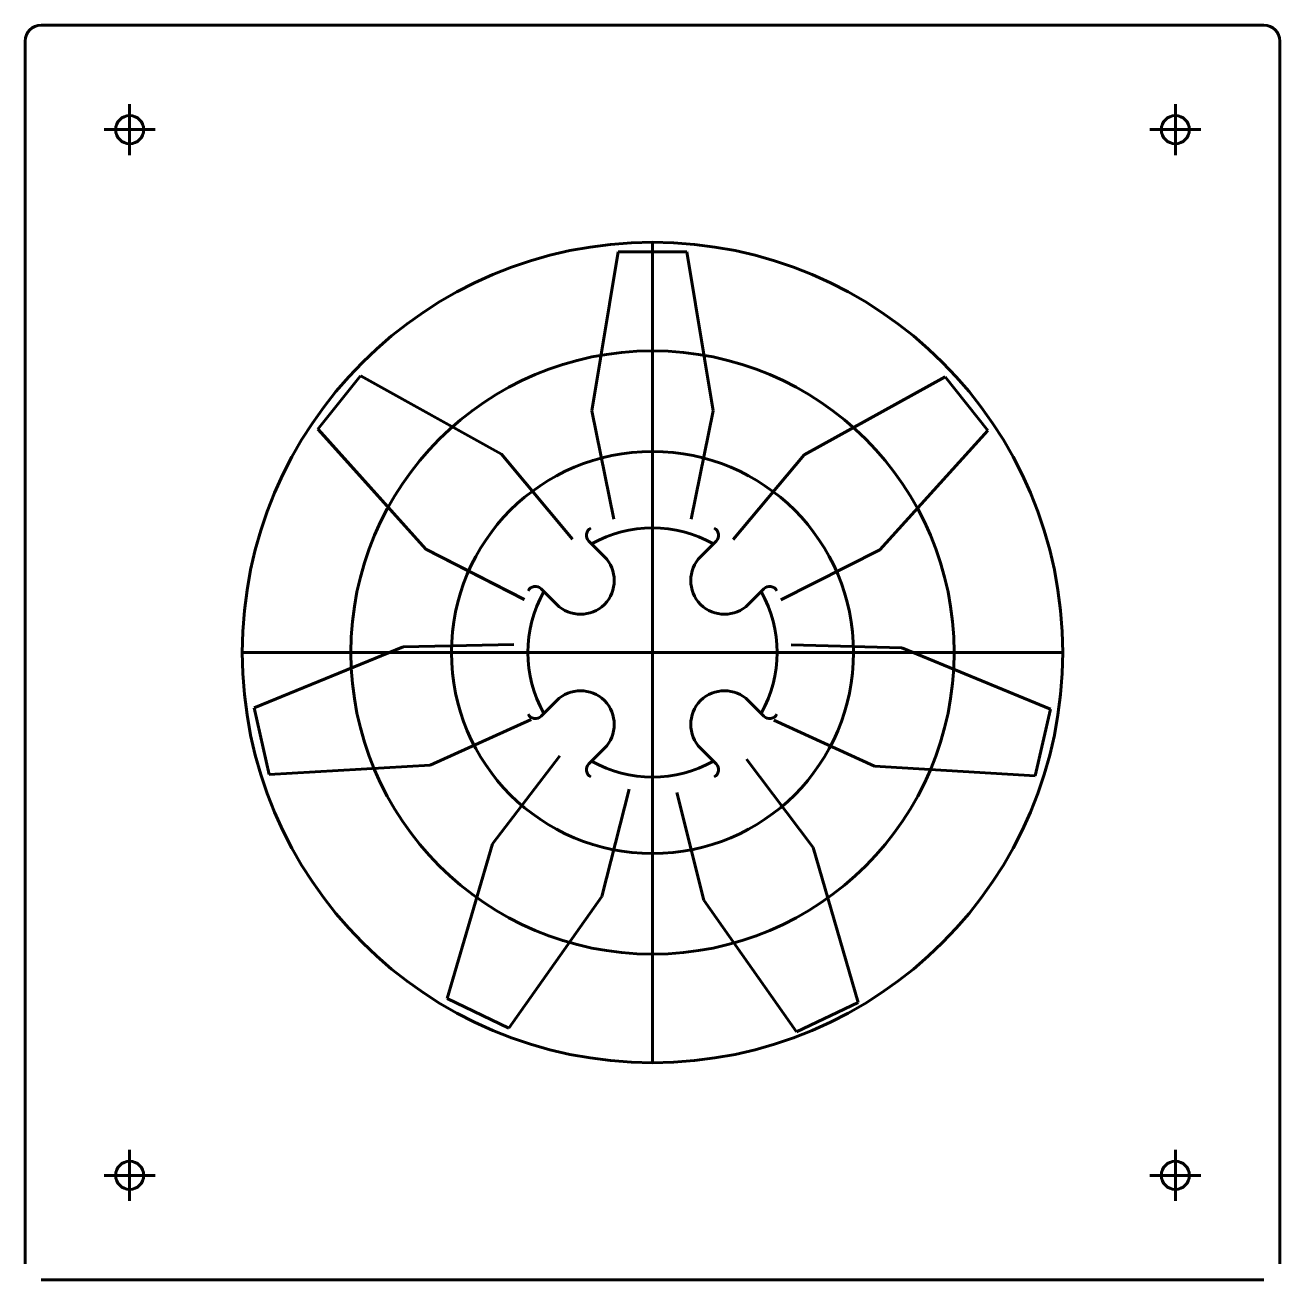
# Model space of a CAD drawing. Header units: millimetres. Extents: x -963 to 6553, y -1367 to 496.
# Drawn here: x 5425 to 5737, y 67.1 to 379.1 of the extents above; entities that cross this region are included whole.
import ezdxf

# ---------------------------------------------------------------- set-up
doc = ezdxf.new("R2010")
doc.units = ezdxf.units.MM
doc.header["$LTSCALE"] = 0.5
doc.linetypes.add('DASHDOT', pattern=[25.4, 12.7, -6.35, 0, -6.35])
doc.layers.get('0').update_dxf_attribs({"lineweight": 60})

msp = doc.modelspace()

# ---------------------------------------------------------------- linework, layer by layer
for p, q in [((5733.018, 379.088), (5429.018, 379.088)), ((5425.018, 375.088), (5425.018, 71.088)), ((5737.018, 71.088), (5737.018, 375.088)), ((5581.018, 223.088), (5581.018, 325.088)), ((5569.054, 246.897), (5565.163, 250.789)), ((5592.982, 246.897), (5596.873, 250.789)), ((5557.209, 235.052), (5553.317, 238.943)), ((5604.827, 235.052), (5608.719, 238.943)), ((5581.018, 223.088), (5479.018, 223.088)), ((5581.018, 223.088), (5683.018, 223.088)), ((5581.018, 223.088), (5581.018, 121.088)), ((5557.209, 211.124), (5553.317, 207.233)), ((5604.827, 211.124), (5608.719, 207.233)), ((5569.054, 199.279), (5565.163, 195.387)), ((5592.982, 199.279), (5596.873, 195.387)), ((5429.018, 67.088), (5733.018, 67.088))]:
    msp.add_line(p, q)
at = {"linetype": 'DASHDOT'}
for p, q in [((5451.018, 353.088), (5451.018, 361.728)), ((5711.018, 353.088), (5711.018, 361.728)), ((5451.018, 353.088), (5442.378, 353.088)), ((5451.018, 353.088), (5459.658, 353.088)), ((5451.018, 353.088), (5451.018, 344.448)), ((5711.018, 353.088), (5702.378, 353.088)), ((5711.018, 353.088), (5719.658, 353.088)), ((5711.018, 353.088), (5711.018, 344.448)), ((5451.018, 93.088), (5451.018, 101.728)), ((5711.018, 93.088), (5711.018, 101.728)), ((5451.018, 93.088), (5442.378, 93.088)), ((5451.018, 93.088), (5459.658, 93.088)), ((5451.018, 93.088), (5451.018, 84.448)), ((5711.018, 93.088), (5702.378, 93.088)), ((5711.018, 93.088), (5719.658, 93.088)), ((5711.018, 93.088), (5711.018, 84.448))]:
    msp.add_line(p, q, dxfattribs=at)
at = {"color": 0, "linetype": 'Continuous'}
for p, q in [((5572.515, 322.726), (5565.933, 283.212)), ((5572.515, 322.726), (5565.933, 283.212)), ((5572.515, 322.726), (5565.933, 283.212)), ((5572.515, 322.726), (5589.522, 322.726)), ((5589.522, 322.726), (5596.103, 283.212)), ((5589.522, 322.726), (5596.103, 283.212)), ((5589.522, 322.726), (5596.103, 283.212)), ((5497.844, 278.604), (5508.454, 291.896)), ((5508.454, 291.896), (5543.441, 272.387)), ((5508.454, 291.896), (5543.441, 272.387)), ((5508.472, 291.882), (5543.459, 272.373)), ((5508.472, 291.882), (5543.459, 272.373)), ((5653.822, 291.642), (5618.767, 272.255)), ((5653.822, 291.642), (5618.767, 272.255)), ((5653.822, 291.642), (5618.767, 272.255)), ((5653.822, 291.642), (5664.385, 278.314)), ((5571.439, 256.231), (5565.933, 283.212)), ((5571.439, 256.231), (5565.933, 283.212)), ((5571.439, 256.231), (5565.933, 283.212)), ((5590.597, 256.231), (5596.103, 283.212)), ((5590.597, 256.231), (5596.103, 283.212)), ((5590.597, 256.231), (5596.103, 283.212)), ((5497.844, 278.604), (5524.619, 248.809)), ((5497.861, 278.59), (5524.637, 248.795)), ((5497.861, 278.59), (5524.637, 248.795)), ((5664.385, 278.314), (5637.506, 248.612)), ((5664.385, 278.314), (5637.506, 248.612)), ((5664.385, 278.314), (5637.506, 248.612)), ((5561.092, 251.252), (5543.441, 272.387)), ((5561.11, 251.238), (5543.459, 272.373)), ((5561.11, 251.238), (5543.459, 272.373)), ((5601.042, 251.182), (5618.767, 272.255)), ((5601.042, 251.182), (5618.767, 272.255)), ((5601.042, 251.182), (5618.767, 272.255)), ((5549.139, 236.279), (5524.619, 248.809)), ((5549.139, 236.279), (5524.619, 248.809)), ((5549.157, 236.265), (5524.637, 248.795)), ((5612.942, 236.168), (5637.506, 248.612)), ((5612.942, 236.168), (5637.506, 248.612)), ((5612.942, 236.168), (5637.506, 248.612)), ((5546.576, 225.086), (5519.047, 224.478)), ((5615.467, 224.966), (5642.994, 224.261)), ((5481.972, 209.306), (5519.047, 224.478)), ((5481.972, 209.306), (5519.047, 224.478)), ((5481.972, 209.306), (5519.047, 224.478)), ((5680.015, 208.96), (5642.994, 224.261)), ((5680.015, 208.96), (5642.994, 224.261)), ((5680.015, 208.96), (5642.994, 224.261)), ((5485.74, 192.721), (5481.972, 209.306)), ((5550.821, 206.404), (5525.731, 195.058)), ((5611.157, 206.299), (5636.207, 194.865)), ((5680.015, 208.96), (5676.189, 192.389)), ((5557.969, 197.418), (5541.269, 175.523)), ((5557.969, 197.418), (5541.269, 175.523)), ((5557.969, 197.418), (5541.269, 175.523)), ((5485.74, 192.721), (5525.731, 195.058)), ((5485.74, 192.721), (5525.731, 195.058)), ((5485.74, 192.721), (5525.731, 195.058)), ((5604.364, 196.531), (5620.987, 174.579)), ((5604.364, 196.531), (5620.987, 174.579)), ((5604.364, 196.531), (5620.987, 174.579)), ((5676.189, 192.389), (5636.207, 194.865)), ((5676.189, 192.389), (5636.207, 194.865)), ((5676.189, 192.389), (5636.207, 194.865)), ((5575.217, 189.079), (5568.431, 162.392)), ((5575.217, 189.079), (5568.431, 162.392)), ((5575.217, 189.079), (5568.431, 162.392)), ((5587.086, 188.253), (5593.779, 161.543)), ((5587.086, 188.253), (5593.779, 161.543)), ((5587.086, 188.253), (5593.779, 161.543)), ((5529.997, 137.083), (5541.269, 175.523)), ((5529.997, 137.083), (5541.269, 175.523)), ((5529.997, 137.083), (5541.269, 175.523)), ((5632.125, 136.1), (5620.987, 174.579)), ((5632.125, 136.1), (5620.987, 174.579)), ((5632.125, 136.1), (5620.987, 174.579)), ((5545.308, 129.681), (5568.431, 162.392)), ((5545.308, 129.681), (5568.431, 162.392)), ((5545.308, 129.681), (5568.431, 162.392)), ((5616.788, 128.751), (5593.779, 161.543)), ((5616.788, 128.751), (5593.779, 161.543)), ((5616.788, 128.751), (5593.779, 161.543)), ((5545.308, 129.681), (5529.997, 137.083)), ((5632.125, 136.1), (5616.788, 128.751))]:
    msp.add_line(p, q, dxfattribs=at)
for centre, radius in [((5451.018, 353.088), 3.5), ((5711.018, 353.088), 3.5), ((5581.018, 223.088), 75), ((5581.018, 223.088), 50), ((5451.018, 93.088), 3.5), ((5711.018, 93.088), 3.5)]:
    msp.add_circle(centre, radius)
msp.add_circle((5581.018, 223.088), 102, dxfattribs=at)
for centre, radius, start, end in [((5429.018, 375.088), 4, 90, 180), ((5733.018, 375.088), 4, 0, 90), ((5566.577, 252.203), 2, 116.38125, 225), ((5581.018, 223.088), 30.974, 60.68979, 119.31021), ((5595.459, 252.203), 2, 315, 63.61875), ((5563.132, 240.975), 8.376, 225, 45), ((5598.905, 240.975), 8.376, 135, 315), ((5581.018, 223.088), 30.974, 150.68979, 209.31021), ((5551.903, 237.529), 2, 45, 153.61875), ((5581.018, 223.088), 30.974, 330.68979, 29.31021), ((5610.133, 237.529), 2, 26.38125, 135), ((5563.132, 205.202), 8.376, 315, 135), ((5598.905, 205.202), 8.376, 45, 225), ((5551.903, 208.647), 2, 206.38125, 315), ((5610.133, 208.647), 2, 225, 333.61875), ((5566.577, 193.973), 2, 135, 243.61875), ((5581.018, 223.088), 30.974, 240.68979, 299.31021), ((5595.459, 193.973), 2, 296.38125, 45)]:
    msp.add_arc(centre, radius, start, end)

doc.saveas('drawing.dxf')
